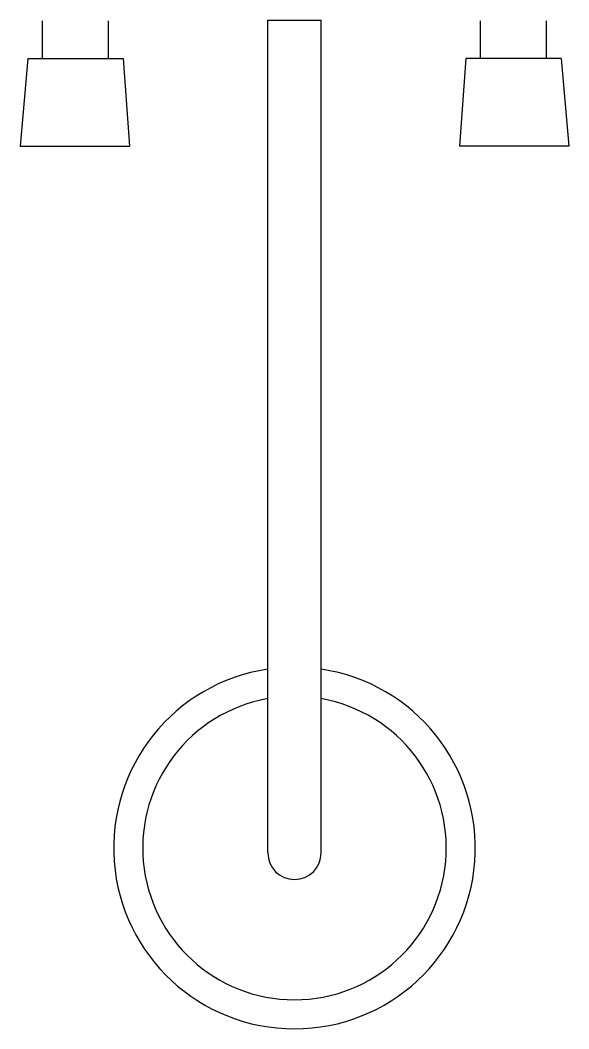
# Model space of a CAD drawing. Extents: x 17.007 to 17.293, y 36.223 to 36.75.
import ezdxf

# ---------------------------------------------------------------- set-up
doc = ezdxf.new("R2010")
doc.units = 0
doc.header["$MEASUREMENT"] = 0
doc.layers.add('PEÇAS', color=252, linetype='CONTINUOUS')

msp = doc.modelspace()

# ---------------------------------------------------------------- linework, layer by layer
at = {"layer": 'PEÇAS'}
for p, q in [((17.13607758413457, 36.31523954520353), (17.1360775841346, 36.75000000000001)), ((17.1360775841346, 36.75000000000001), (17.16392241586541, 36.75000000000001)), ((17.16392241586537, 36.31523954520353), (17.16392241586541, 36.75000000000001)), ((17.0184724153106, 36.73003093825091), (17.0184724153106, 36.74958540054394)), ((17.0527924153106, 36.73003093825091), (17.0527924153106, 36.74958540054394)), ((17.24720758468933, 36.73003093825091), (17.24720758468933, 36.74958540054394)), ((17.28152758468933, 36.73003093825091), (17.28152758468933, 36.74958540054394)), ((17.01067799050307, 36.73003093825091), (17.00675606995186, 36.68430002118853)), ((17.01067799050307, 36.73003093825091), (17.06058684011813, 36.73003093825091)), ((17.06058684011813, 36.73003093825091), (17.06379596499285, 36.68427227224874)), ((17.23941315988179, 36.73003093825091), (17.23620403500708, 36.68427227224874)), ((17.28932200949686, 36.73003093825091), (17.23941315988179, 36.73003093825091)), ((17.28932200949686, 36.73003093825091), (17.29324393004806, 36.68430002118853)), ((17.00675606995186, 36.68430002118853), (17.06379596499285, 36.68427227224874)), ((17.29324393004806, 36.68430002118853), (17.23620403500708, 36.68427227224874))]:
    msp.add_line(p, q, dxfattribs=at)
for centre, radius, start, end in [((17.14999999999997, 36.31775684017452), 0.09441143963058979, 98.48006825329551, 81.51993174669154), ((17.14999999999997, 36.31775684017452), 0.0792502956675308, 100.1180295751968, 79.88197042479217), ((17.14999999999997, 36.31523954520353), 0.01392241586540179, 180, 0)]:
    msp.add_arc(centre, radius, start, end, dxfattribs=at)

doc.saveas('drawing.dxf')
